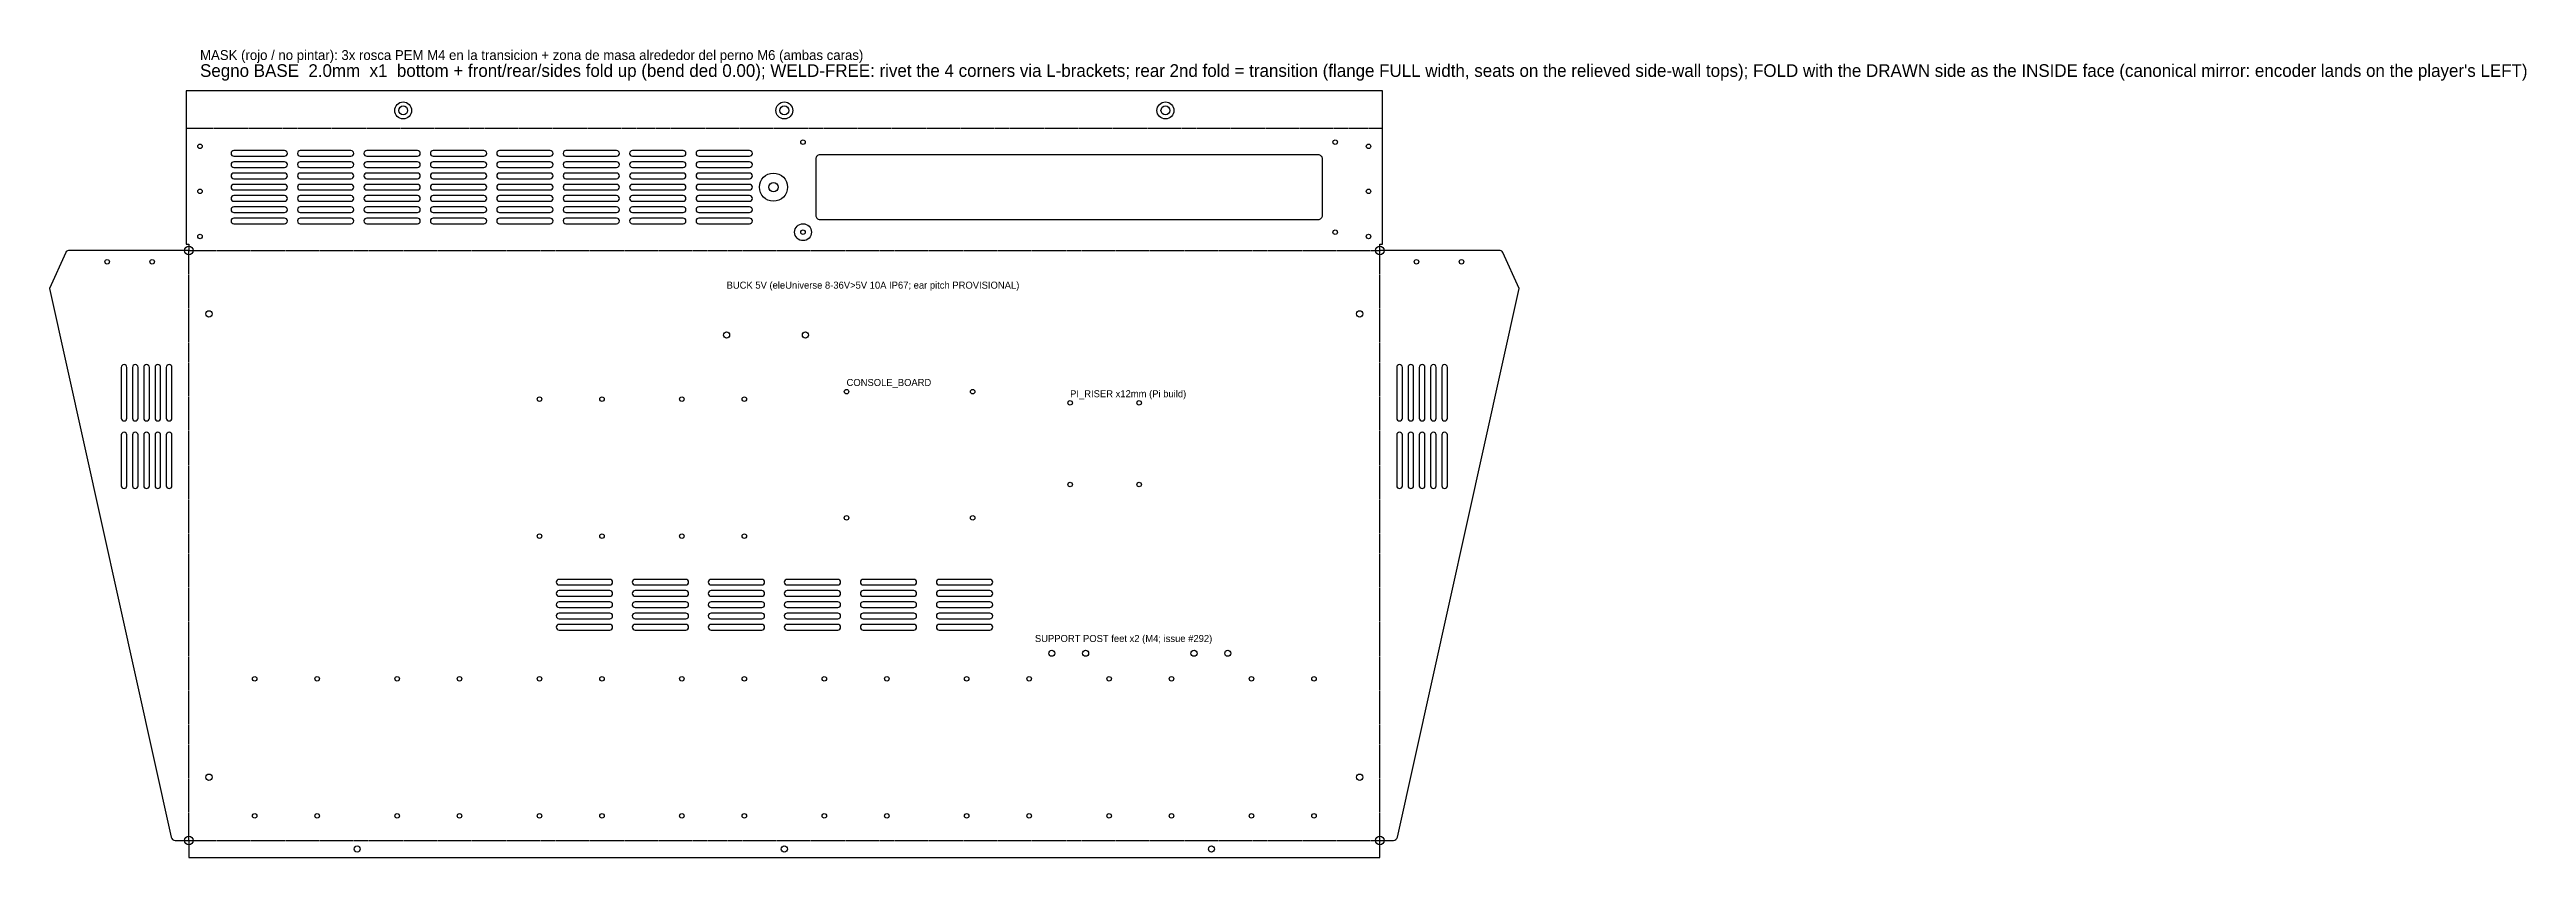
# Model space of a CAD drawing. Header units: millimetres. Extents: x -99 to 1660, y -12 to 562.
import ezdxf

# ---------------------------------------------------------------- set-up
doc = ezdxf.new("R2010")
doc.units = ezdxf.units.MM
doc.linetypes.add('DASHED', pattern=[1.524, 1.27, -0.254])
for name, color, linetype in [('BEND', 4, 'DASHED'), ('CUT', 7, 'Continuous'), ('MASK', 1, 'Continuous'), ('NOTE', 8, 'Continuous'), ('VENT', 7, 'Continuous')]:
    doc.layers.add(name, color=color, linetype=linetype)

msp = doc.modelspace()

# ---------------------------------------------------------------- linework, layer by layer
at = {"layer": 'BEND'}
for points in [[(-1.9, 506), (847.9, 506)], [(0, 419), (846, 419)], [(0, 0), (0, 419)], [(846, 0), (846, 419)], [(0, 0), (846, 0)]]:
    msp.add_lwpolyline(points, dxfattribs=at)
at = {"layer": 'CUT'}
for points in [[(0, -12), (846, -12), (846, 0), (855.6, 0, 0.351674), (858.5, 2.4), (944.9, 392.1), (933.3, 417.7, 0.294108), (931.5, 418.9), (846, 418.9), (846, 423.5), (847.9, 423.5), (847.9, 532.3), (-1.9, 532.3), (-1.9, 423.5), (0, 423.5), (0, 418.9), (-85.5, 418.9, 0.294108), (-87.3, 417.7), (-98.9, 392.1), (-12.5, 2.4, 0.351674), (-9.6, 0), (0, 0)], [(448.3, 441), (802.3, 441, 0.414214), (805.3, 444), (805.3, 484, 0.414214), (802.3, 487), (448.3, 487, 0.414214), (445.3, 484), (445.3, 444, 0.414214)]]:
    msp.add_lwpolyline(points, format="xyb", close=True, dxfattribs=at)
for centre, radius in [((152.3, 518.5), 3.15), ((423, 518.5), 3.15), ((693.7, 518.5), 3.15), ((8, 493), 1.6), ((436.3, 496), 1.6), ((814.3, 496), 1.6), ((838, 493), 1.6), ((8, 461), 1.6), ((415.3, 464), 3.25), ((838, 461), 1.6), ((8, 429), 1.6), ((436.3, 432), 1.6), ((814.3, 432), 1.6), ((838, 429), 1.6), ((-58, 411), 1.6), ((-26, 411), 1.6), ((0, 419), 3), ((846, 419), 3), ((872, 411), 1.6), ((904, 411), 1.6), ((14.3, 374), 2.25), ((831.7, 374), 2.25), ((382, 359), 2.15), ((438, 359), 2.15), ((467.2, 318.8), 1.6), ((556.8, 318.8), 1.6), ((249.1, 313.5), 1.6), ((293.5, 313.5), 1.6), ((350.2, 313.5), 1.6), ((394.6, 313.5), 1.6), ((626, 310.8), 1.6), ((675, 310.8), 1.6), ((626, 252.8), 1.6), ((675, 252.8), 1.6), ((467.2, 229.2), 1.6), ((556.8, 229.2), 1.6), ((249.1, 216.2), 1.6), ((293.5, 216.2), 1.6), ((350.2, 216.2), 1.6), ((394.6, 216.2), 1.6), ((613, 133), 2.15), ((637, 133), 2.15), ((714, 133), 2.15), ((738, 133), 2.15), ((46.8, 114.9), 1.6), ((91.2, 114.9), 1.6), ((148, 114.9), 1.6), ((192.3, 114.9), 1.6), ((249.1, 114.9), 1.6), ((293.5, 114.9), 1.6), ((350.2, 114.9), 1.6), ((394.6, 114.9), 1.6), ((451.4, 114.9), 1.6), ((495.8, 114.9), 1.6), ((552.5, 114.9), 1.6), ((596.9, 114.9), 1.6), ((653.7, 114.9), 1.6), ((698, 114.9), 1.6), ((754.8, 114.9), 1.6), ((799.2, 114.9), 1.6), ((14.3, 45), 2.25), ((831.7, 45), 2.25), ((46.8, 17.5), 1.6), ((91.2, 17.5), 1.6), ((148, 17.5), 1.6), ((192.3, 17.5), 1.6), ((249.1, 17.5), 1.6), ((293.5, 17.5), 1.6), ((350.2, 17.5), 1.6), ((394.6, 17.5), 1.6), ((451.4, 17.5), 1.6), ((495.8, 17.5), 1.6), ((552.5, 17.5), 1.6), ((596.9, 17.5), 1.6), ((653.7, 17.5), 1.6), ((698, 17.5), 1.6), ((754.8, 17.5), 1.6), ((799.2, 17.5), 1.6), ((0, 0), 3), ((846, 0), 3), ((119.6, -6), 2.15), ((423, -6), 2.15), ((726.4, -6), 2.15)]:
    msp.add_circle(centre, radius, dxfattribs=at)
at = {"layer": 'MASK'}
for centre, radius in [((152.3, 518.5), 6), ((423, 518.5), 6), ((693.7, 518.5), 6), ((415.3, 464), 10), ((436.3, 432), 6)]:
    msp.add_circle(centre, radius, dxfattribs=at)
at = {"layer": 'VENT'}
for points in [[(32, 486), (68, 486, 0.414214), (70, 488), (70, 488, 0.414214), (68, 490), (32, 490, 0.414214), (30, 488), (30, 488, 0.414214)], [(32, 478), (68, 478, 0.414214), (70, 480), (70, 480, 0.414214), (68, 482), (32, 482, 0.414214), (30, 480), (30, 480, 0.414214)], [(79.2, 486), (115.2, 486, 0.414214), (117.2, 488), (117.2, 488, 0.414214), (115.2, 490), (79.2, 490, 0.414214), (77.2, 488), (77.2, 488, 0.414214)], [(79.2, 478), (115.2, 478, 0.414214), (117.2, 480), (117.2, 480, 0.414214), (115.2, 482), (79.2, 482, 0.414214), (77.2, 480), (77.2, 480, 0.414214)], [(126.4, 486), (162.4, 486, 0.414214), (164.4, 488), (164.4, 488, 0.414214), (162.4, 490), (126.4, 490, 0.414214), (124.4, 488), (124.4, 488, 0.414214)], [(126.4, 478), (162.4, 478, 0.414214), (164.4, 480), (164.4, 480, 0.414214), (162.4, 482), (126.4, 482, 0.414214), (124.4, 480), (124.4, 480, 0.414214)], [(173.6, 486), (209.6, 486, 0.414214), (211.6, 488), (211.6, 488, 0.414214), (209.6, 490), (173.6, 490, 0.414214), (171.6, 488), (171.6, 488, 0.414214)], [(173.6, 478), (209.6, 478, 0.414214), (211.6, 480), (211.6, 480, 0.414214), (209.6, 482), (173.6, 482, 0.414214), (171.6, 480), (171.6, 480, 0.414214)], [(220.7, 486), (256.7, 486, 0.414214), (258.7, 488), (258.7, 488, 0.414214), (256.7, 490), (220.7, 490, 0.414214), (218.7, 488), (218.7, 488, 0.414214)], [(220.7, 478), (256.7, 478, 0.414214), (258.7, 480), (258.7, 480, 0.414214), (256.7, 482), (220.7, 482, 0.414214), (218.7, 480), (218.7, 480, 0.414214)], [(267.9, 486), (303.9, 486, 0.414214), (305.9, 488), (305.9, 488, 0.414214), (303.9, 490), (267.9, 490, 0.414214), (265.9, 488), (265.9, 488, 0.414214)], [(267.9, 478), (303.9, 478, 0.414214), (305.9, 480), (305.9, 480, 0.414214), (303.9, 482), (267.9, 482, 0.414214), (265.9, 480), (265.9, 480, 0.414214)], [(315.1, 486), (351.1, 486, 0.414214), (353.1, 488), (353.1, 488, 0.414214), (351.1, 490), (315.1, 490, 0.414214), (313.1, 488), (313.1, 488, 0.414214)], [(315.1, 478), (351.1, 478, 0.414214), (353.1, 480), (353.1, 480, 0.414214), (351.1, 482), (315.1, 482, 0.414214), (313.1, 480), (313.1, 480, 0.414214)], [(362.3, 486), (398.3, 486, 0.414214), (400.3, 488), (400.3, 488, 0.414214), (398.3, 490), (362.3, 490, 0.414214), (360.3, 488), (360.3, 488, 0.414214)], [(362.3, 478), (398.3, 478, 0.414214), (400.3, 480), (400.3, 480, 0.414214), (398.3, 482), (362.3, 482, 0.414214), (360.3, 480), (360.3, 480, 0.414214)], [(32, 470), (68, 470, 0.414214), (70, 472), (70, 472, 0.414214), (68, 474), (32, 474, 0.414214), (30, 472), (30, 472, 0.414214)], [(32, 462), (68, 462, 0.414214), (70, 464), (70, 464, 0.414214), (68, 466), (32, 466, 0.414214), (30, 464), (30, 464, 0.414214)], [(32, 454), (68, 454, 0.414214), (70, 456), (70, 456, 0.414214), (68, 458), (32, 458, 0.414214), (30, 456), (30, 456, 0.414214)], [(79.2, 470), (115.2, 470, 0.414214), (117.2, 472), (117.2, 472, 0.414214), (115.2, 474), (79.2, 474, 0.414214), (77.2, 472), (77.2, 472, 0.414214)], [(79.2, 462), (115.2, 462, 0.414214), (117.2, 464), (117.2, 464, 0.414214), (115.2, 466), (79.2, 466, 0.414214), (77.2, 464), (77.2, 464, 0.414214)], [(79.2, 454), (115.2, 454, 0.414214), (117.2, 456), (117.2, 456, 0.414214), (115.2, 458), (79.2, 458, 0.414214), (77.2, 456), (77.2, 456, 0.414214)], [(126.4, 470), (162.4, 470, 0.414214), (164.4, 472), (164.4, 472, 0.414214), (162.4, 474), (126.4, 474, 0.414214), (124.4, 472), (124.4, 472, 0.414214)], [(126.4, 462), (162.4, 462, 0.414214), (164.4, 464), (164.4, 464, 0.414214), (162.4, 466), (126.4, 466, 0.414214), (124.4, 464), (124.4, 464, 0.414214)], [(126.4, 454), (162.4, 454, 0.414214), (164.4, 456), (164.4, 456, 0.414214), (162.4, 458), (126.4, 458, 0.414214), (124.4, 456), (124.4, 456, 0.414214)], [(173.6, 470), (209.6, 470, 0.414214), (211.6, 472), (211.6, 472, 0.414214), (209.6, 474), (173.6, 474, 0.414214), (171.6, 472), (171.6, 472, 0.414214)], [(173.6, 462), (209.6, 462, 0.414214), (211.6, 464), (211.6, 464, 0.414214), (209.6, 466), (173.6, 466, 0.414214), (171.6, 464), (171.6, 464, 0.414214)], [(173.6, 454), (209.6, 454, 0.414214), (211.6, 456), (211.6, 456, 0.414214), (209.6, 458), (173.6, 458, 0.414214), (171.6, 456), (171.6, 456, 0.414214)], [(220.7, 470), (256.7, 470, 0.414214), (258.7, 472), (258.7, 472, 0.414214), (256.7, 474), (220.7, 474, 0.414214), (218.7, 472), (218.7, 472, 0.414214)], [(220.7, 462), (256.7, 462, 0.414214), (258.7, 464), (258.7, 464, 0.414214), (256.7, 466), (220.7, 466, 0.414214), (218.7, 464), (218.7, 464, 0.414214)], [(220.7, 454), (256.7, 454, 0.414214), (258.7, 456), (258.7, 456, 0.414214), (256.7, 458), (220.7, 458, 0.414214), (218.7, 456), (218.7, 456, 0.414214)], [(267.9, 470), (303.9, 470, 0.414214), (305.9, 472), (305.9, 472, 0.414214), (303.9, 474), (267.9, 474, 0.414214), (265.9, 472), (265.9, 472, 0.414214)], [(267.9, 462), (303.9, 462, 0.414214), (305.9, 464), (305.9, 464, 0.414214), (303.9, 466), (267.9, 466, 0.414214), (265.9, 464), (265.9, 464, 0.414214)], [(267.9, 454), (303.9, 454, 0.414214), (305.9, 456), (305.9, 456, 0.414214), (303.9, 458), (267.9, 458, 0.414214), (265.9, 456), (265.9, 456, 0.414214)], [(315.1, 470), (351.1, 470, 0.414214), (353.1, 472), (353.1, 472, 0.414214), (351.1, 474), (315.1, 474, 0.414214), (313.1, 472), (313.1, 472, 0.414214)], [(315.1, 462), (351.1, 462, 0.414214), (353.1, 464), (353.1, 464, 0.414214), (351.1, 466), (315.1, 466, 0.414214), (313.1, 464), (313.1, 464, 0.414214)], [(315.1, 454), (351.1, 454, 0.414214), (353.1, 456), (353.1, 456, 0.414214), (351.1, 458), (315.1, 458, 0.414214), (313.1, 456), (313.1, 456, 0.414214)], [(362.3, 470), (398.3, 470, 0.414214), (400.3, 472), (400.3, 472, 0.414214), (398.3, 474), (362.3, 474, 0.414214), (360.3, 472), (360.3, 472, 0.414214)], [(362.3, 462), (398.3, 462, 0.414214), (400.3, 464), (400.3, 464, 0.414214), (398.3, 466), (362.3, 466, 0.414214), (360.3, 464), (360.3, 464, 0.414214)], [(362.3, 454), (398.3, 454, 0.414214), (400.3, 456), (400.3, 456, 0.414214), (398.3, 458), (362.3, 458, 0.414214), (360.3, 456), (360.3, 456, 0.414214)], [(32, 446), (68, 446, 0.414214), (70, 448), (70, 448, 0.414214), (68, 450), (32, 450, 0.414214), (30, 448), (30, 448, 0.414214)], [(32, 438), (68, 438, 0.414214), (70, 440), (70, 440, 0.414214), (68, 442), (32, 442, 0.414214), (30, 440), (30, 440, 0.414214)], [(79.2, 446), (115.2, 446, 0.414214), (117.2, 448), (117.2, 448, 0.414214), (115.2, 450), (79.2, 450, 0.414214), (77.2, 448), (77.2, 448, 0.414214)], [(79.2, 438), (115.2, 438, 0.414214), (117.2, 440), (117.2, 440, 0.414214), (115.2, 442), (79.2, 442, 0.414214), (77.2, 440), (77.2, 440, 0.414214)], [(126.4, 446), (162.4, 446, 0.414214), (164.4, 448), (164.4, 448, 0.414214), (162.4, 450), (126.4, 450, 0.414214), (124.4, 448), (124.4, 448, 0.414214)], [(126.4, 438), (162.4, 438, 0.414214), (164.4, 440), (164.4, 440, 0.414214), (162.4, 442), (126.4, 442, 0.414214), (124.4, 440), (124.4, 440, 0.414214)], [(173.6, 446), (209.6, 446, 0.414214), (211.6, 448), (211.6, 448, 0.414214), (209.6, 450), (173.6, 450, 0.414214), (171.6, 448), (171.6, 448, 0.414214)], [(173.6, 438), (209.6, 438, 0.414214), (211.6, 440), (211.6, 440, 0.414214), (209.6, 442), (173.6, 442, 0.414214), (171.6, 440), (171.6, 440, 0.414214)], [(220.7, 446), (256.7, 446, 0.414214), (258.7, 448), (258.7, 448, 0.414214), (256.7, 450), (220.7, 450, 0.414214), (218.7, 448), (218.7, 448, 0.414214)], [(220.7, 438), (256.7, 438, 0.414214), (258.7, 440), (258.7, 440, 0.414214), (256.7, 442), (220.7, 442, 0.414214), (218.7, 440), (218.7, 440, 0.414214)], [(267.9, 446), (303.9, 446, 0.414214), (305.9, 448), (305.9, 448, 0.414214), (303.9, 450), (267.9, 450, 0.414214), (265.9, 448), (265.9, 448, 0.414214)], [(267.9, 438), (303.9, 438, 0.414214), (305.9, 440), (305.9, 440, 0.414214), (303.9, 442), (267.9, 442, 0.414214), (265.9, 440), (265.9, 440, 0.414214)], [(315.1, 446), (351.1, 446, 0.414214), (353.1, 448), (353.1, 448, 0.414214), (351.1, 450), (315.1, 450, 0.414214), (313.1, 448), (313.1, 448, 0.414214)], [(315.1, 438), (351.1, 438, 0.414214), (353.1, 440), (353.1, 440, 0.414214), (351.1, 442), (315.1, 442, 0.414214), (313.1, 440), (313.1, 440, 0.414214)], [(362.3, 446), (398.3, 446, 0.414214), (400.3, 448), (400.3, 448, 0.414214), (398.3, 450), (362.3, 450, 0.414214), (360.3, 448), (360.3, 448, 0.414214)], [(362.3, 438), (398.3, 438, 0.414214), (400.3, 440), (400.3, 440, 0.414214), (398.3, 442), (362.3, 442, 0.414214), (360.3, 440), (360.3, 440, 0.414214)], [(-46, 298), (-46, 298, 0.414214), (-44, 300), (-44, 336, 0.414214), (-46, 338), (-46, 338, 0.414214), (-48, 336), (-48, 300, 0.414214)], [(-38, 298), (-38, 298, 0.414214), (-36, 300), (-36, 336, 0.414214), (-38, 338), (-38, 338, 0.414214), (-40, 336), (-40, 300, 0.414214)], [(-30, 298), (-30, 298, 0.414214), (-28, 300), (-28, 336, 0.414214), (-30, 338), (-30, 338, 0.414214), (-32, 336), (-32, 300, 0.414214)], [(-22, 298), (-22, 298, 0.414214), (-20, 300), (-20, 336, 0.414214), (-22, 338), (-22, 338, 0.414214), (-24, 336), (-24, 300, 0.414214)], [(-14, 298), (-14, 298, 0.414214), (-12, 300), (-12, 336, 0.414214), (-14, 338), (-14, 338, 0.414214), (-16, 336), (-16, 300, 0.414214)], [(860, 298), (860, 298, 0.414214), (862, 300), (862, 336, 0.414214), (860, 338), (860, 338, 0.414214), (858, 336), (858, 300, 0.414214)], [(868, 298), (868, 298, 0.414214), (870, 300), (870, 336, 0.414214), (868, 338), (868, 338, 0.414214), (866, 336), (866, 300, 0.414214)], [(876, 298), (876, 298, 0.414214), (878, 300), (878, 336, 0.414214), (876, 338), (876, 338, 0.414214), (874, 336), (874, 300, 0.414214)], [(884, 298), (884, 298, 0.414214), (886, 300), (886, 336, 0.414214), (884, 338), (884, 338, 0.414214), (882, 336), (882, 300, 0.414214)], [(892, 298), (892, 298, 0.414214), (894, 300), (894, 336, 0.414214), (892, 338), (892, 338, 0.414214), (890, 336), (890, 300, 0.414214)], [(-46, 250), (-46, 250, 0.414214), (-44, 252), (-44, 288, 0.414214), (-46, 290), (-46, 290, 0.414214), (-48, 288), (-48, 252, 0.414214)], [(-38, 250), (-38, 250, 0.414214), (-36, 252), (-36, 288, 0.414214), (-38, 290), (-38, 290, 0.414214), (-40, 288), (-40, 252, 0.414214)], [(-30, 250), (-30, 250, 0.414214), (-28, 252), (-28, 288, 0.414214), (-30, 290), (-30, 290, 0.414214), (-32, 288), (-32, 252, 0.414214)], [(-22, 250), (-22, 250, 0.414214), (-20, 252), (-20, 288, 0.414214), (-22, 290), (-22, 290, 0.414214), (-24, 288), (-24, 252, 0.414214)], [(-14, 250), (-14, 250, 0.414214), (-12, 252), (-12, 288, 0.414214), (-14, 290), (-14, 290, 0.414214), (-16, 288), (-16, 252, 0.414214)], [(860, 250), (860, 250, 0.414214), (862, 252), (862, 288, 0.414214), (860, 290), (860, 290, 0.414214), (858, 288), (858, 252, 0.414214)], [(868, 250), (868, 250, 0.414214), (870, 252), (870, 288, 0.414214), (868, 290), (868, 290, 0.414214), (866, 288), (866, 252, 0.414214)], [(876, 250), (876, 250, 0.414214), (878, 252), (878, 288, 0.414214), (876, 290), (876, 290, 0.414214), (874, 288), (874, 252, 0.414214)], [(884, 250), (884, 250, 0.414214), (886, 252), (886, 288, 0.414214), (884, 290), (884, 290, 0.414214), (882, 288), (882, 252, 0.414214)], [(892, 250), (892, 250, 0.414214), (894, 252), (894, 288, 0.414214), (892, 290), (892, 290, 0.414214), (890, 288), (890, 252, 0.414214)], [(263, 181.5), (299, 181.5, 0.414214), (301, 183.5), (301, 183.5, 0.414214), (299, 185.5), (263, 185.5, 0.414214), (261, 183.5), (261, 183.5, 0.414214)], [(263, 173.5), (299, 173.5, 0.414214), (301, 175.5), (301, 175.5, 0.414214), (299, 177.5), (263, 177.5, 0.414214), (261, 175.5), (261, 175.5, 0.414214)], [(317, 181.5), (353, 181.5, 0.414214), (355, 183.5), (355, 183.5, 0.414214), (353, 185.5), (317, 185.5, 0.414214), (315, 183.5), (315, 183.5, 0.414214)], [(317, 173.5), (353, 173.5, 0.414214), (355, 175.5), (355, 175.5, 0.414214), (353, 177.5), (317, 177.5, 0.414214), (315, 175.5), (315, 175.5, 0.414214)], [(371, 181.5), (407, 181.5, 0.414214), (409, 183.5), (409, 183.5, 0.414214), (407, 185.5), (371, 185.5, 0.414214), (369, 183.5), (369, 183.5, 0.414214)], [(371, 173.5), (407, 173.5, 0.414214), (409, 175.5), (409, 175.5, 0.414214), (407, 177.5), (371, 177.5, 0.414214), (369, 175.5), (369, 175.5, 0.414214)], [(425, 181.5), (461, 181.5, 0.414214), (463, 183.5), (463, 183.5, 0.414214), (461, 185.5), (425, 185.5, 0.414214), (423, 183.5), (423, 183.5, 0.414214)], [(425, 173.5), (461, 173.5, 0.414214), (463, 175.5), (463, 175.5, 0.414214), (461, 177.5), (425, 177.5, 0.414214), (423, 175.5), (423, 175.5, 0.414214)], [(479, 181.5), (515, 181.5, 0.414214), (517, 183.5), (517, 183.5, 0.414214), (515, 185.5), (479, 185.5, 0.414214), (477, 183.5), (477, 183.5, 0.414214)], [(479, 173.5), (515, 173.5, 0.414214), (517, 175.5), (517, 175.5, 0.414214), (515, 177.5), (479, 177.5, 0.414214), (477, 175.5), (477, 175.5, 0.414214)], [(533, 181.5), (569, 181.5, 0.414214), (571, 183.5), (571, 183.5, 0.414214), (569, 185.5), (533, 185.5, 0.414214), (531, 183.5), (531, 183.5, 0.414214)], [(533, 173.5), (569, 173.5, 0.414214), (571, 175.5), (571, 175.5, 0.414214), (569, 177.5), (533, 177.5, 0.414214), (531, 175.5), (531, 175.5, 0.414214)], [(263, 165.5), (299, 165.5, 0.414214), (301, 167.5), (301, 167.5, 0.414214), (299, 169.5), (263, 169.5, 0.414214), (261, 167.5), (261, 167.5, 0.414214)], [(263, 157.5), (299, 157.5, 0.414214), (301, 159.5), (301, 159.5, 0.414214), (299, 161.5), (263, 161.5, 0.414214), (261, 159.5), (261, 159.5, 0.414214)], [(317, 165.5), (353, 165.5, 0.414214), (355, 167.5), (355, 167.5, 0.414214), (353, 169.5), (317, 169.5, 0.414214), (315, 167.5), (315, 167.5, 0.414214)], [(317, 157.5), (353, 157.5, 0.414214), (355, 159.5), (355, 159.5, 0.414214), (353, 161.5), (317, 161.5, 0.414214), (315, 159.5), (315, 159.5, 0.414214)], [(371, 165.5), (407, 165.5, 0.414214), (409, 167.5), (409, 167.5, 0.414214), (407, 169.5), (371, 169.5, 0.414214), (369, 167.5), (369, 167.5, 0.414214)], [(371, 157.5), (407, 157.5, 0.414214), (409, 159.5), (409, 159.5, 0.414214), (407, 161.5), (371, 161.5, 0.414214), (369, 159.5), (369, 159.5, 0.414214)], [(425, 165.5), (461, 165.5, 0.414214), (463, 167.5), (463, 167.5, 0.414214), (461, 169.5), (425, 169.5, 0.414214), (423, 167.5), (423, 167.5, 0.414214)], [(425, 157.5), (461, 157.5, 0.414214), (463, 159.5), (463, 159.5, 0.414214), (461, 161.5), (425, 161.5, 0.414214), (423, 159.5), (423, 159.5, 0.414214)], [(479, 165.5), (515, 165.5, 0.414214), (517, 167.5), (517, 167.5, 0.414214), (515, 169.5), (479, 169.5, 0.414214), (477, 167.5), (477, 167.5, 0.414214)], [(479, 157.5), (515, 157.5, 0.414214), (517, 159.5), (517, 159.5, 0.414214), (515, 161.5), (479, 161.5, 0.414214), (477, 159.5), (477, 159.5, 0.414214)], [(533, 165.5), (569, 165.5, 0.414214), (571, 167.5), (571, 167.5, 0.414214), (569, 169.5), (533, 169.5, 0.414214), (531, 167.5), (531, 167.5, 0.414214)], [(533, 157.5), (569, 157.5, 0.414214), (571, 159.5), (571, 159.5, 0.414214), (569, 161.5), (533, 161.5, 0.414214), (531, 159.5), (531, 159.5, 0.414214)], [(263, 149.5), (299, 149.5, 0.414214), (301, 151.5), (301, 151.5, 0.414214), (299, 153.5), (263, 153.5, 0.414214), (261, 151.5), (261, 151.5, 0.414214)], [(317, 149.5), (353, 149.5, 0.414214), (355, 151.5), (355, 151.5, 0.414214), (353, 153.5), (317, 153.5, 0.414214), (315, 151.5), (315, 151.5, 0.414214)], [(371, 149.5), (407, 149.5, 0.414214), (409, 151.5), (409, 151.5, 0.414214), (407, 153.5), (371, 153.5, 0.414214), (369, 151.5), (369, 151.5, 0.414214)], [(425, 149.5), (461, 149.5, 0.414214), (463, 151.5), (463, 151.5, 0.414214), (461, 153.5), (425, 153.5, 0.414214), (423, 151.5), (423, 151.5, 0.414214)], [(479, 149.5), (515, 149.5, 0.414214), (517, 151.5), (517, 151.5, 0.414214), (515, 153.5), (479, 153.5, 0.414214), (477, 151.5), (477, 151.5, 0.414214)], [(533, 149.5), (569, 149.5, 0.414214), (571, 151.5), (571, 151.5, 0.414214), (569, 153.5), (533, 153.5, 0.414214), (531, 151.5), (531, 151.5, 0.414214)]]:
    msp.add_lwpolyline(points, format="xyb", close=True, dxfattribs=at)

# ---------------------------------------------------------------- texts
at = {"layer": 'MASK'}
msp.add_text('MASK (rojo / no pintar): 3x rosca PEM M4 en la transicion + zona de masa alrededor del perno M6 (ambas caras)', height=7, dxfattribs=at).set_placement((8, 554.3))
at = {"layer": 'NOTE'}
for s, height, p in [("Segno BASE  2.0mm  x1  bottom + front/rear/sides fold up (bend ded 0.00); WELD-FREE: rivet the 4 corners via L-brackets; rear 2nd fold = transition (flange FULL width, seats on the relieved side-wall tops); FOLD with the DRAWN side as the INSIDE face (canonical mirror: encoder lands on the player's LEFT)", 9, (8, 542.3)), ('BUCK 5V (eleUniverse 8-36V>5V 10A IP67; ear pitch PROVISIONAL)', 5, (382, 391.9)), ('CONSOLE_BOARD', 5, (467.2, 322.8)), ('PI_RISER x12mm (Pi build)', 5, (626, 314.8)), ('SUPPORT POST feet x2 (M4; issue #292)', 5, (601, 141))]:
    msp.add_text(s, height=height, dxfattribs=at).set_placement(p)

doc.saveas('drawing.dxf')
